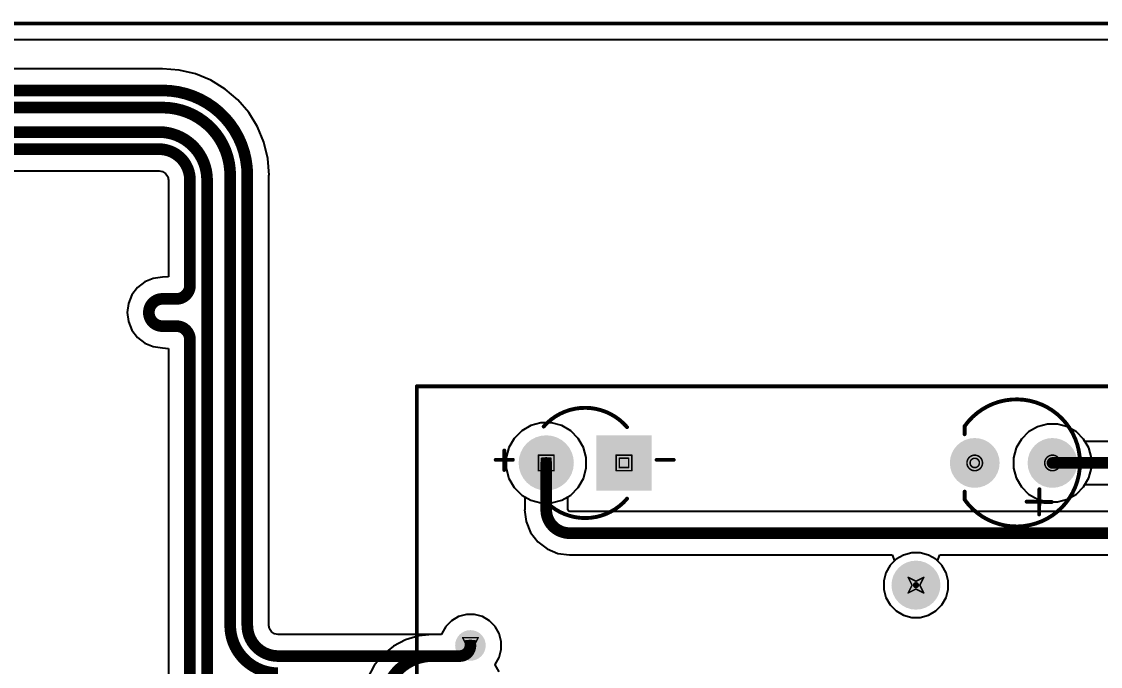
# Model space of a CAD drawing. Header units: inches. Extents: x 0 to 289, y 0 to 168.
# Drawn here: x 95.22 to 130.47, y 79.01 to 100.06 of the extents above; entities that cross this region are included whole.
import ezdxf

# ---------------------------------------------------------------- set-up
doc = ezdxf.new("R2010")
doc.units = ezdxf.units.IN
for name, color, linetype in [('Board Outline', 216, 'Continuous'), ('Bottom Layer', 5, 'Continuous'), ('Bottom Solder', 6, 'Continuous'), ('Drill Drawing', 1, 'Continuous'), ('Multi-Layer', 9, 'Continuous'), ('Pad Holes', 156, 'Continuous'), ('Top Layer', 1, 'Continuous'), ('Top Overlay', 2, 'Continuous'), ('Top Solder', 216, 'Continuous'), ('Via Holes', 16, 'Continuous')]:
    doc.layers.add(name, color=color, linetype=linetype)
doc.styles.add('Arial', font='', dxfattribs={"height": 0.2})
doc.styles.get('Arial').set_extended_font_data('Arial')

# ---------------------------------------------------------------- blocks, each defined once
blk = doc.blocks.new('TH_LED_Y______3MM_50')
at = {"layer": 'Bottom Layer'}
h = blk.add_hatch(color=5, dxfattribs=at)
edge = h.paths.add_edge_path()
edge.add_arc((-1.27, 0), 0.762, 0, 360)
h = blk.add_hatch(color=5, dxfattribs=at)
edge = h.paths.add_edge_path()
edge.add_arc((1.27, 0), 0.762, 0, 360)
at = {"layer": 'Bottom Solder'}
h = blk.add_hatch(color=6, dxfattribs=at)
edge = h.paths.add_edge_path()
edge.add_arc((-1.27, 0), 0.813, 0, 360)
h = blk.add_hatch(color=6, dxfattribs=at)
edge = h.paths.add_edge_path()
edge.add_arc((1.27, 0), 0.813, 0, 360)
at = {"layer": 'Multi-Layer'}
h = blk.add_hatch(color=9, dxfattribs=at)
edge = h.paths.add_edge_path()
edge.add_arc((-1.27, 0), 0.762, 0, 360)
h = blk.add_hatch(color=9, dxfattribs=at)
edge = h.paths.add_edge_path()
edge.add_arc((1.27, 0), 0.762, 0, 360)
at = {"layer": 'Pad Holes'}
h = blk.add_hatch(color=7, dxfattribs=at)
edge = h.paths.add_edge_path()
edge.add_arc((-1.27, 0), 0.45, 0, 360)
h = blk.add_hatch(color=7, dxfattribs=at)
edge = h.paths.add_edge_path()
edge.add_arc((1.27, 0), 0.45, 0, 360)
at = {"layer": 'Top Layer'}
h = blk.add_hatch(color=1, dxfattribs=at)
edge = h.paths.add_edge_path()
edge.add_arc((-1.27, 0), 0.762, 0, 360)
h = blk.add_hatch(color=1, dxfattribs=at)
edge = h.paths.add_edge_path()
edge.add_arc((1.27, 0), 0.762, 0, 360)
at = {"layer": 'Top Solder'}
h = blk.add_hatch(color=216, dxfattribs=at)
edge = h.paths.add_edge_path()
edge.add_arc((-1.27, 0), 0.813, 0, 360)
h = blk.add_hatch(color=216, dxfattribs=at)
edge = h.paths.add_edge_path()
edge.add_arc((1.27, 0), 0.813, 0, 360)
at = {"layer": 'Top Overlay'}
for points in [[(1.6, -1.2, 0.127, 0.127, -3.140746), (1.6, 1.2, 0.127, 0.127, 0)], [(-0.834, 1.68, 0.127, 0.127, 0), (-0.843, 0.86, 0.127, 0.127, 0)], [(-0.428, 1.265, 0.127, 0.127, 0), (-1.248, 1.275, 0.127, 0.127, 0)], [(1.6, 1.2, 0.127, 0.127, 0), (1.6, 0.937, 0.127, 0.127, 0)], [(1.6, -0.937, 0.127, 0.127, 0), (1.6, -1.2, 0.127, 0.127, 0)]]:
    blk.add_lwpolyline(points, format="xyseb", dxfattribs=at)
for points in [[(-0.865, 1.68, 0.0635, 0.0635, 1), (-0.802, 1.68, 0.0635, 0.0635, 1)], [(-1.28, 1.275, 0.0635, 0.0635, 1), (-1.217, 1.275, 0.0635, 0.0635, 1)], [(-0.46, 1.265, 0.0635, 0.0635, 1), (-0.396, 1.265, 0.0635, 0.0635, 1)], [(1.568, 1.2, 0.0635, 0.0635, 1), (1.632, 1.2, 0.0635, 0.0635, 1)], [(1.568, 1.2, 0.0635, 0.0635, 1), (1.632, 1.2, 0.0635, 0.0635, 1)], [(-0.875, 0.86, 0.0635, 0.0635, 1), (-0.811, 0.86, 0.0635, 0.0635, 1)], [(1.568, 0.937, 0.0635, 0.0635, 1), (1.632, 0.937, 0.0635, 0.0635, 1)], [(1.568, -0.937, 0.0635, 0.0635, 1), (1.632, -0.937, 0.0635, 0.0635, 1)], [(1.568, -1.2, 0.0635, 0.0635, 1), (1.632, -1.2, 0.0635, 0.0635, 1)], [(1.568, -1.2, 0.0635, 0.0635, 1), (1.632, -1.2, 0.0635, 0.0635, 1)]]:
    blk.add_lwpolyline(points, format="xyseb", close=True, dxfattribs=at)
blk = doc.blocks.new('TH_LED_3____51')
at = {"layer": 'Bottom Layer'}
blk.add_hatch(color=5, dxfattribs=at).paths.add_polyline_path([(-2.07, 0.8), (-0.47, 0.8), (-0.47, -0.8), (-2.07, -0.8)])
h = blk.add_hatch(color=5, dxfattribs=at)
edge = h.paths.add_edge_path()
edge.add_arc((1.27, 0), 0.8, 0, 360)
at = {"layer": 'Bottom Solder'}
blk.add_hatch(color=6, dxfattribs=at).paths.add_polyline_path([(-2.172, 0.902), (-0.368, 0.902), (-0.368, -0.902), (-2.172, -0.902)])
h = blk.add_hatch(color=6, dxfattribs=at)
edge = h.paths.add_edge_path()
edge.add_arc((1.27, 0), 0.902, 0, 360)
at = {"layer": 'Multi-Layer'}
blk.add_hatch(color=9, dxfattribs=at).paths.add_polyline_path([(-2.07, 0.8), (-0.47, 0.8), (-0.47, -0.8), (-2.07, -0.8)])
h = blk.add_hatch(color=9, dxfattribs=at)
edge = h.paths.add_edge_path()
edge.add_arc((1.27, 0), 0.8, 0, 360)
at = {"layer": 'Pad Holes'}
h = blk.add_hatch(color=7, dxfattribs=at)
edge = h.paths.add_edge_path()
edge.add_arc((-1.27, 0), 0.45, 0, 360)
h = blk.add_hatch(color=7, dxfattribs=at)
edge = h.paths.add_edge_path()
edge.add_arc((1.27, 0), 0.45, 0, 360)
at = {"layer": 'Top Layer'}
blk.add_hatch(color=1, dxfattribs=at).paths.add_polyline_path([(-2.07, 0.8), (-0.47, 0.8), (-0.47, -0.8), (-2.07, -0.8)])
h = blk.add_hatch(color=1, dxfattribs=at)
edge = h.paths.add_edge_path()
edge.add_arc((1.27, 0), 0.8, 0, 360)
at = {"layer": 'Top Solder'}
blk.add_hatch(color=216, dxfattribs=at).paths.add_polyline_path([(-2.172, 0.902), (-0.368, 0.902), (-0.368, -0.902), (-2.172, -0.902)])
h = blk.add_hatch(color=216, dxfattribs=at)
edge = h.paths.add_edge_path()
edge.add_arc((1.27, 0), 0.902, 0, 360)
at = {"layer": 'Top Overlay'}
for points in [[(-1.37, 1.167, 0.127, 0.127, -0.457336), (1.353, 1.187, 0.127, 0.127, 0)], [(2.642, 0.229, 0.127, 0.127, 0), (2.642, -0.406, 0.127, 0.127, 0)], [(-2.337, -0.102, 0.127, 0.127, 0), (-2.896, -0.102, 0.127, 0.127, 0)], [(2.921, -0.102, 0.127, 0.127, 0), (2.362, -0.102, 0.127, 0.127, 0)], [(1.353, -1.187, 0.127, 0.127, -0.457336), (-1.37, -1.167, 0.127, 0.127, 0)]]:
    blk.add_lwpolyline(points, format="xyseb", dxfattribs=at)
for points in [[(-1.402, 1.167, 0.0635, 0.0635, 1), (-1.338, 1.167, 0.0635, 0.0635, 1)], [(1.321, 1.187, 0.0635, 0.0635, 1), (1.385, 1.187, 0.0635, 0.0635, 1)], [(2.61, 0.229, 0.0635, 0.0635, 1), (2.673, 0.229, 0.0635, 0.0635, 1)], [(-2.927, -0.102, 0.0635, 0.0635, 1), (-2.864, -0.102, 0.0635, 0.0635, 1)], [(-2.369, -0.102, 0.0635, 0.0635, 1), (-2.305, -0.102, 0.0635, 0.0635, 1)], [(2.33, -0.102, 0.0635, 0.0635, 1), (2.394, -0.102, 0.0635, 0.0635, 1)], [(2.61, -0.406, 0.0635, 0.0635, 1), (2.673, -0.406, 0.0635, 0.0635, 1)], [(2.889, -0.102, 0.0635, 0.0635, 1), (2.953, -0.102, 0.0635, 0.0635, 1)], [(-1.402, -1.167, 0.0635, 0.0635, 1), (-1.338, -1.167, 0.0635, 0.0635, 1)], [(1.321, -1.187, 0.0635, 0.0635, 1), (1.385, -1.187, 0.0635, 0.0635, 1)]]:
    blk.add_lwpolyline(points, format="xyseb", close=True, dxfattribs=at)
blk = doc.blocks.new('NE8FBV_C5_LED_55')
at = {"layer": 'Bottom Layer'}
h = blk.add_hatch(color=5, dxfattribs=at)
edge = h.paths.add_edge_path()
edge.add_arc((-2.865, -1.36), 0.654, 0, 360)
h = blk.add_hatch(color=5, dxfattribs=at)
edge = h.paths.add_edge_path()
edge.add_arc((-0.325, -1.36), 0.654, 0, 360)
h = blk.add_hatch(color=5, dxfattribs=at)
edge = h.paths.add_edge_path()
edge.add_arc((2.215, -1.36), 0.654, 0, 360)
h = blk.add_hatch(color=5, dxfattribs=at)
edge = h.paths.add_edge_path()
edge.add_arc((4.755, -1.36), 0.654, 0, 360)
h = blk.add_hatch(color=5, dxfattribs=at)
edge = h.paths.add_edge_path()
edge.add_arc((-7.31, -2.63), 0.9, 0, 360)
blk.add_hatch(color=5, dxfattribs=at).paths.add_polyline_path([(-4.789, -3.246), (-3.481, -3.246), (-3.481, -4.554), (-4.789, -4.554)])
h = blk.add_hatch(color=5, dxfattribs=at)
edge = h.paths.add_edge_path()
edge.add_arc((-1.595, -3.9), 0.654, 0, 360)
h = blk.add_hatch(color=5, dxfattribs=at)
edge = h.paths.add_edge_path()
edge.add_arc((0.945, -3.9), 0.654, 0, 360)
h = blk.add_hatch(color=5, dxfattribs=at)
edge = h.paths.add_edge_path()
edge.add_arc((3.485, -3.9), 0.654, 0, 360)
at = {"layer": 'Bottom Solder'}
h = blk.add_hatch(color=6, dxfattribs=at)
edge = h.paths.add_edge_path()
edge.add_arc((4.12, 7.53), 0.102, 0, 360)
h = blk.add_hatch(color=6, dxfattribs=at)
edge = h.paths.add_edge_path()
edge.add_arc((-2.865, -1.36), 0.756, 0, 360)
h = blk.add_hatch(color=6, dxfattribs=at)
edge = h.paths.add_edge_path()
edge.add_arc((-0.325, -1.36), 0.756, 0, 360)
h = blk.add_hatch(color=6, dxfattribs=at)
edge = h.paths.add_edge_path()
edge.add_arc((2.215, -1.36), 0.756, 0, 360)
h = blk.add_hatch(color=6, dxfattribs=at)
edge = h.paths.add_edge_path()
edge.add_arc((4.755, -1.36), 0.756, 0, 360)
h = blk.add_hatch(color=6, dxfattribs=at)
edge = h.paths.add_edge_path()
edge.add_arc((-7.31, -2.63), 1.002, 0, 360)
blk.add_hatch(color=6, dxfattribs=at).paths.add_polyline_path([(-4.891, -3.144), (-3.379, -3.144), (-3.379, -4.656), (-4.891, -4.656)])
h = blk.add_hatch(color=6, dxfattribs=at)
edge = h.paths.add_edge_path()
edge.add_arc((-1.595, -3.9), 0.756, 0, 360)
h = blk.add_hatch(color=6, dxfattribs=at)
edge = h.paths.add_edge_path()
edge.add_arc((0.945, -3.9), 0.756, 0, 360)
h = blk.add_hatch(color=6, dxfattribs=at)
edge = h.paths.add_edge_path()
edge.add_arc((3.485, -3.9), 0.756, 0, 360)
h = blk.add_hatch(color=6, dxfattribs=at)
edge = h.paths.add_edge_path()
edge.add_arc((-2.23, -11.52), 0.102, 0, 360)
at = {"layer": 'Multi-Layer'}
h = blk.add_hatch(color=9, dxfattribs=at)
edge = h.paths.add_edge_path()
edge.add_arc((-2.865, -1.36), 0.654, 0, 360)
h = blk.add_hatch(color=9, dxfattribs=at)
edge = h.paths.add_edge_path()
edge.add_arc((-0.325, -1.36), 0.654, 0, 360)
h = blk.add_hatch(color=9, dxfattribs=at)
edge = h.paths.add_edge_path()
edge.add_arc((2.215, -1.36), 0.654, 0, 360)
h = blk.add_hatch(color=9, dxfattribs=at)
edge = h.paths.add_edge_path()
edge.add_arc((4.755, -1.36), 0.654, 0, 360)
h = blk.add_hatch(color=9, dxfattribs=at)
edge = h.paths.add_edge_path()
edge.add_arc((-7.31, -2.63), 0.9, 0, 360)
blk.add_hatch(color=9, dxfattribs=at).paths.add_polyline_path([(-4.789, -3.246), (-3.481, -3.246), (-3.481, -4.554), (-4.789, -4.554)])
h = blk.add_hatch(color=9, dxfattribs=at)
edge = h.paths.add_edge_path()
edge.add_arc((-1.595, -3.9), 0.654, 0, 360)
h = blk.add_hatch(color=9, dxfattribs=at)
edge = h.paths.add_edge_path()
edge.add_arc((0.945, -3.9), 0.654, 0, 360)
h = blk.add_hatch(color=9, dxfattribs=at)
edge = h.paths.add_edge_path()
edge.add_arc((3.485, -3.9), 0.654, 0, 360)
at = {"layer": 'Pad Holes'}
h = blk.add_hatch(color=7, dxfattribs=at)
edge = h.paths.add_edge_path()
edge.add_arc((4.12, 7.53), 0.8, 0, 360)
h = blk.add_hatch(color=7, dxfattribs=at)
edge = h.paths.add_edge_path()
edge.add_arc((-2.865, -1.36), 0.4, 0, 360)
h = blk.add_hatch(color=7, dxfattribs=at)
edge = h.paths.add_edge_path()
edge.add_arc((-0.325, -1.36), 0.4, 0, 360)
h = blk.add_hatch(color=7, dxfattribs=at)
edge = h.paths.add_edge_path()
edge.add_arc((2.215, -1.36), 0.4, 0, 360)
h = blk.add_hatch(color=7, dxfattribs=at)
edge = h.paths.add_edge_path()
edge.add_arc((4.755, -1.36), 0.4, 0, 360)
h = blk.add_hatch(color=7, dxfattribs=at)
edge = h.paths.add_edge_path()
edge.add_arc((-7.31, -2.63), 0.6, 0, 360)
h = blk.add_hatch(color=7, dxfattribs=at)
edge = h.paths.add_edge_path()
edge.add_arc((-4.135, -3.9), 0.4, 0, 360)
h = blk.add_hatch(color=7, dxfattribs=at)
edge = h.paths.add_edge_path()
edge.add_arc((-1.595, -3.9), 0.4, 0, 360)
h = blk.add_hatch(color=7, dxfattribs=at)
edge = h.paths.add_edge_path()
edge.add_arc((0.945, -3.9), 0.4, 0, 360)
h = blk.add_hatch(color=7, dxfattribs=at)
edge = h.paths.add_edge_path()
edge.add_arc((3.485, -3.9), 0.4, 0, 360)
h = blk.add_hatch(color=7, dxfattribs=at)
edge = h.paths.add_edge_path()
edge.add_arc((-2.23, -11.52), 0.8, 0, 360)
at = {"layer": 'Top Layer'}
h = blk.add_hatch(color=1, dxfattribs=at)
edge = h.paths.add_edge_path()
edge.add_arc((-2.865, -1.36), 0.654, 0, 360)
h = blk.add_hatch(color=1, dxfattribs=at)
edge = h.paths.add_edge_path()
edge.add_arc((-0.325, -1.36), 0.654, 0, 360)
h = blk.add_hatch(color=1, dxfattribs=at)
edge = h.paths.add_edge_path()
edge.add_arc((2.215, -1.36), 0.654, 0, 360)
h = blk.add_hatch(color=1, dxfattribs=at)
edge = h.paths.add_edge_path()
edge.add_arc((4.755, -1.36), 0.654, 0, 360)
h = blk.add_hatch(color=1, dxfattribs=at)
edge = h.paths.add_edge_path()
edge.add_arc((-7.31, -2.63), 0.9, 0, 360)
blk.add_hatch(color=1, dxfattribs=at).paths.add_polyline_path([(-4.789, -3.246), (-3.481, -3.246), (-3.481, -4.554), (-4.789, -4.554)])
h = blk.add_hatch(color=1, dxfattribs=at)
edge = h.paths.add_edge_path()
edge.add_arc((-1.595, -3.9), 0.654, 0, 360)
h = blk.add_hatch(color=1, dxfattribs=at)
edge = h.paths.add_edge_path()
edge.add_arc((0.945, -3.9), 0.654, 0, 360)
h = blk.add_hatch(color=1, dxfattribs=at)
edge = h.paths.add_edge_path()
edge.add_arc((3.485, -3.9), 0.654, 0, 360)
at = {"layer": 'Top Solder'}
h = blk.add_hatch(color=216, dxfattribs=at)
edge = h.paths.add_edge_path()
edge.add_arc((4.12, 7.53), 0.102, 0, 360)
h = blk.add_hatch(color=216, dxfattribs=at)
edge = h.paths.add_edge_path()
edge.add_arc((-2.865, -1.36), 0.756, 0, 360)
h = blk.add_hatch(color=216, dxfattribs=at)
edge = h.paths.add_edge_path()
edge.add_arc((-0.325, -1.36), 0.756, 0, 360)
h = blk.add_hatch(color=216, dxfattribs=at)
edge = h.paths.add_edge_path()
edge.add_arc((2.215, -1.36), 0.756, 0, 360)
h = blk.add_hatch(color=216, dxfattribs=at)
edge = h.paths.add_edge_path()
edge.add_arc((4.755, -1.36), 0.756, 0, 360)
h = blk.add_hatch(color=216, dxfattribs=at)
edge = h.paths.add_edge_path()
edge.add_arc((-7.31, -2.63), 1.002, 0, 360)
blk.add_hatch(color=216, dxfattribs=at).paths.add_polyline_path([(-4.891, -3.144), (-3.379, -3.144), (-3.379, -4.656), (-4.891, -4.656)])
h = blk.add_hatch(color=216, dxfattribs=at)
edge = h.paths.add_edge_path()
edge.add_arc((-1.595, -3.9), 0.756, 0, 360)
h = blk.add_hatch(color=216, dxfattribs=at)
edge = h.paths.add_edge_path()
edge.add_arc((0.945, -3.9), 0.756, 0, 360)
h = blk.add_hatch(color=216, dxfattribs=at)
edge = h.paths.add_edge_path()
edge.add_arc((3.485, -3.9), 0.756, 0, 360)
h = blk.add_hatch(color=216, dxfattribs=at)
edge = h.paths.add_edge_path()
edge.add_arc((-2.23, -11.52), 0.102, 0, 360)
at = {"layer": 'Top Overlay'}
for points in [[(-12.19, 14.021, 0.127, 0.127, 0), (12.91, 14.021, 0.127, 0.127, 0)], [(-12.19, -16.63, 0.127, 0.127, 0), (-12.19, 14.021, 0.127, 0.127, 0)], [(12.91, -16.63, 0.127, 0.127, 0), (12.91, 14.021, 0.127, 0.127, 0)], [(-12.19, -16.63, 0.127, 0.127, 0), (12.91, -16.63, 0.127, 0.127, 0)]]:
    blk.add_lwpolyline(points, format="xyseb", dxfattribs=at)
for points in [[(-12.222, 14.021, 0.0635, 0.0635, 1), (-12.158, 14.021, 0.0635, 0.0635, 1)], [(-12.222, 14.021, 0.0635, 0.0635, 1), (-12.158, 14.021, 0.0635, 0.0635, 1)], [(12.878, 14.021, 0.0635, 0.0635, 1), (12.942, 14.021, 0.0635, 0.0635, 1)], [(12.878, 14.021, 0.0635, 0.0635, 1), (12.942, 14.021, 0.0635, 0.0635, 1)], [(-12.222, -16.63, 0.0635, 0.0635, 1), (-12.158, -16.63, 0.0635, 0.0635, 1)], [(-12.222, -16.63, 0.0635, 0.0635, 1), (-12.158, -16.63, 0.0635, 0.0635, 1)], [(12.878, -16.63, 0.0635, 0.0635, 1), (12.942, -16.63, 0.0635, 0.0635, 1)], [(12.878, -16.63, 0.0635, 0.0635, 1), (12.942, -16.63, 0.0635, 0.0635, 1)]]:
    blk.add_lwpolyline(points, format="xyseb", close=True, dxfattribs=at)
at = {"layer": 'Top Overlay', "style": 'Arial'}
blk.add_text('1', height=1.524, dxfattribs=at).set_placement((-4.491, -5.939))

msp = doc.modelspace()

# ---------------------------------------------------------------- hatches: boundary and pattern name
at = {"layer": 'Bottom Layer'}
h = msp.add_hatch(color=5, dxfattribs=at)
edge = h.paths.add_edge_path()
edge.add_arc((109.883, 79.697), 0.5, 0, 360)
at = {"layer": 'Top Layer'}
h = msp.add_hatch(color=1, dxfattribs=at)
edge = h.paths.add_edge_path()
edge.add_arc((109.883, 79.697), 0.5, 0, 360)
at = {"layer": 'Via Holes'}
h = msp.add_hatch(color=7, dxfattribs=at)
edge = h.paths.add_edge_path()
edge.add_arc((109.883, 79.697), 0.3, 0, 360)

# ---------------------------------------------------------------- linework, layer by layer
at = {"layer": 'Board Outline'}
msp.add_lwpolyline([(0, 100, 0.127, 0.127, 0), (145.27, 100, 0.127, 0.127, 0)], format="xyseb", dxfattribs=at)
at = {"layer": 'Bottom Layer'}
for p, q in [((0.518, 99.482), (144.752, 99.482)), ((111.855, 86.874), (111.557, 86.702)), ((112.188, 86.963), (111.855, 86.874)), ((112.532, 86.963), (112.188, 86.963)), ((112.865, 86.874), (112.532, 86.963)), ((113.163, 86.702), (112.865, 86.874)), ((128.41, 86.838), (128.12, 86.671)), ((128.733, 86.925), (128.41, 86.838)), ((129.067, 86.925), (128.733, 86.925)), ((129.39, 86.838), (129.067, 86.925)), ((129.68, 86.671), (129.39, 86.838)), ((111.313, 86.458), (111.141, 86.16)), ((111.557, 86.702), (111.313, 86.458)), ((113.407, 86.458), (113.163, 86.702)), ((113.579, 86.16), (113.407, 86.458)), ((127.884, 86.435), (127.717, 86.145)), ((128.12, 86.671), (127.884, 86.435)), ((129.916, 86.435), (129.68, 86.671)), ((130.083, 86.145), (129.916, 86.435)), ((111.141, 86.16), (111.052, 85.827)), ((113.668, 85.827), (113.579, 86.16)), ((127.717, 86.145), (127.63, 85.822)), ((130.17, 85.822), (130.083, 86.145)), ((111.052, 85.827), (111.052, 85.483)), ((113.668, 85.483), (113.668, 85.827)), ((127.63, 85.822), (127.63, 85.488)), ((130.17, 85.488), (130.17, 85.822)), ((111.052, 85.483), (111.141, 85.15)), ((113.579, 85.15), (113.668, 85.483)), ((127.63, 85.488), (127.717, 85.165)), ((130.083, 85.165), (130.17, 85.488)), ((111.141, 85.15), (111.313, 84.852)), ((113.407, 84.852), (113.579, 85.15)), ((127.717, 85.165), (127.884, 84.875)), ((129.916, 84.875), (130.083, 85.165)), ((111.313, 84.852), (111.557, 84.608)), ((111.557, 84.608), (111.855, 84.436)), ((112.865, 84.436), (113.163, 84.608)), ((113.163, 84.608), (113.407, 84.852)), ((127.884, 84.875), (128.12, 84.639)), ((128.12, 84.639), (128.41, 84.472)), ((129.39, 84.472), (129.68, 84.639)), ((129.68, 84.639), (129.916, 84.875)), ((111.855, 84.436), (112.188, 84.347)), ((112.188, 84.347), (112.532, 84.347)), ((112.532, 84.347), (112.865, 84.436)), ((128.41, 84.472), (128.733, 84.385)), ((128.733, 84.385), (129.067, 84.385)), ((129.067, 84.385), (129.39, 84.472)), ((123.793, 82.508), (123.597, 82.312)), ((124.033, 82.647), (123.793, 82.508)), ((124.301, 82.719), (124.033, 82.647)), ((124.579, 82.719), (124.301, 82.719)), ((124.847, 82.647), (124.579, 82.719)), ((125.087, 82.508), (124.847, 82.647)), ((125.283, 82.312), (125.087, 82.508)), ((123.597, 82.312), (123.458, 82.072)), ((125.422, 82.072), (125.283, 82.312)), ((123.458, 82.072), (123.386, 81.804)), ((123.386, 81.804), (123.386, 81.526)), ((125.494, 81.804), (125.422, 82.072)), ((125.494, 81.526), (125.494, 81.804)), ((123.386, 81.526), (123.458, 81.258)), ((125.422, 81.258), (125.494, 81.526)), ((123.458, 81.258), (123.597, 81.018)), ((125.283, 81.018), (125.422, 81.258)), ((123.597, 81.018), (123.793, 80.822)), ((123.793, 80.822), (124.033, 80.683)), ((124.847, 80.683), (125.087, 80.822)), ((125.087, 80.822), (125.283, 81.018)), ((109.264, 80.504), (109.076, 80.316)), ((109.494, 80.637), (109.264, 80.504)), ((109.75, 80.705), (109.494, 80.637)), ((110.016, 80.705), (109.75, 80.705)), ((110.272, 80.637), (110.016, 80.705)), ((110.502, 80.504), (110.272, 80.637)), ((110.69, 80.316), (110.502, 80.504)), ((124.033, 80.683), (124.301, 80.611)), ((124.301, 80.611), (124.579, 80.611)), ((124.579, 80.611), (124.847, 80.683)), ((108.638, 80.059), (108.192, 80.015)), ((108.638, 80.054), (108.638, 80.059)), ((108.935, 80.054), (108.638, 80.054)), ((108.944, 80.086), (108.935, 80.054)), ((109.076, 80.316), (108.944, 80.086)), ((110.822, 80.086), (110.69, 80.316)), ((110.891, 79.83), (110.822, 80.086)), ((107.368, 79.674), (107.022, 79.389)), ((107.763, 79.885), (107.368, 79.674)), ((108.192, 80.015), (107.763, 79.885)), ((110.891, 79.564), (110.891, 79.83)), ((107.022, 79.389), (106.737, 79.043)), ((110.822, 79.308), (110.891, 79.564)), ((106.737, 79.043), (106.526, 78.648)), ((110.682, 79.07), (110.69, 79.078)), ((110.69, 79.062), (110.682, 79.07)), ((110.69, 79.078), (110.822, 79.308)), ((110.822, 78.832), (110.69, 79.062))]:
    msp.add_line(p, q, dxfattribs=at)
for points in [[(109.883, 79.697, 0.381, 0.381, -0.414214), (109.535, 79.35, 0.381, 0.381, 0)], [(107.062, 77.773, 0.381, 0.381, -0.414214), (108.638, 79.35, 0.381, 0.381, 0)], [(108.638, 79.35, 0.381, 0.381, 0), (109.535, 79.35, 0.381, 0.381, 0)]]:
    msp.add_lwpolyline(points, format="xyseb", dxfattribs=at)
for points in [[(109.788, 79.697, 0.191, 0.191, 1), (109.978, 79.697, 0.191, 0.191, 1)], [(108.543, 79.35, 0.191, 0.191, 1), (108.734, 79.35, 0.191, 0.191, 1)], [(108.543, 79.35, 0.191, 0.191, 1), (108.734, 79.35, 0.191, 0.191, 1)], [(109.44, 79.35, 0.191, 0.191, 1), (109.631, 79.35, 0.191, 0.191, 1)], [(109.44, 79.35, 0.191, 0.191, 1), (109.631, 79.35, 0.191, 0.191, 1)]]:
    msp.add_lwpolyline(points, format="xyseb", close=True, dxfattribs=at)
at = {"layer": 'Drill Drawing'}
for points in [[(112.106, 85.909, 0.0508, 0.0508, 0), (112.614, 85.909, 0.0508, 0.0508, 0)], [(112.106, 85.401, 0.0508, 0.0508, 0), (112.106, 85.909, 0.0508, 0.0508, 0)], [(112.208, 85.807, 0.0508, 0.0508, 0), (112.512, 85.807, 0.0508, 0.0508, 0)], [(112.208, 85.503, 0.0508, 0.0508, 0), (112.208, 85.807, 0.0508, 0.0508, 0)], [(112.512, 85.503, 0.0508, 0.0508, 0), (112.512, 85.807, 0.0508, 0.0508, 0)], [(112.614, 85.401, 0.0508, 0.0508, 0), (112.614, 85.909, 0.0508, 0.0508, 0)], [(114.646, 85.909, 0.0508, 0.0508, 0), (115.154, 85.909, 0.0508, 0.0508, 0)], [(114.646, 85.401, 0.0508, 0.0508, 0), (114.646, 85.909, 0.0508, 0.0508, 0)], [(114.748, 85.807, 0.0508, 0.0508, 0), (115.052, 85.807, 0.0508, 0.0508, 0)], [(114.748, 85.503, 0.0508, 0.0508, 0), (114.748, 85.807, 0.0508, 0.0508, 0)], [(115.052, 85.503, 0.0508, 0.0508, 0), (115.052, 85.807, 0.0508, 0.0508, 0)], [(115.154, 85.401, 0.0508, 0.0508, 0), (115.154, 85.909, 0.0508, 0.0508, 0)], [(112.106, 85.401, 0.0508, 0.0508, 0), (112.614, 85.401, 0.0508, 0.0508, 0)], [(112.208, 85.503, 0.0508, 0.0508, 0), (112.512, 85.503, 0.0508, 0.0508, 0)], [(114.646, 85.401, 0.0508, 0.0508, 0), (115.154, 85.401, 0.0508, 0.0508, 0)], [(114.748, 85.503, 0.0508, 0.0508, 0), (115.052, 85.503, 0.0508, 0.0508, 0)], [(124.186, 81.919, 0.0508, 0.0508, 0), (124.44, 81.792, 0.0508, 0.0508, 0)], [(124.186, 81.919, 0.0508, 0.0508, 0), (124.313, 81.665, 0.0508, 0.0508, 0)], [(124.44, 81.792, 0.0508, 0.0508, 0), (124.694, 81.919, 0.0508, 0.0508, 0)], [(124.567, 81.665, 0.0508, 0.0508, 0), (124.694, 81.919, 0.0508, 0.0508, 0)], [(124.186, 81.411, 0.0508, 0.0508, 0), (124.313, 81.665, 0.0508, 0.0508, 0)], [(124.186, 81.411, 0.0508, 0.0508, 0), (124.44, 81.538, 0.0508, 0.0508, 0)], [(124.44, 81.538, 0.0508, 0.0508, 0), (124.694, 81.411, 0.0508, 0.0508, 0)], [(124.567, 81.665, 0.0508, 0.0508, 0), (124.694, 81.411, 0.0508, 0.0508, 0)], [(109.629, 79.951, 0.0508, 0.0508, 0), (110.137, 79.951, 0.0508, 0.0508, 0)], [(109.629, 79.951, 0.0508, 0.0508, 0), (109.883, 79.443, 0.0508, 0.0508, 0)], [(109.731, 79.85, 0.0508, 0.0508, 0), (110.035, 79.85, 0.0508, 0.0508, 0)], [(109.731, 79.85, 0.0508, 0.0508, 0), (109.883, 79.545, 0.0508, 0.0508, 0)], [(109.883, 79.443, 0.0508, 0.0508, 0), (110.137, 79.951, 0.0508, 0.0508, 0)], [(109.883, 79.545, 0.0508, 0.0508, 0), (110.035, 79.85, 0.0508, 0.0508, 0)]]:
    msp.add_lwpolyline(points, format="xyseb", dxfattribs=at)
for points in [[(112.093, 85.909, 0.0254, 0.0254, 1), (112.119, 85.909, 0.0254, 0.0254, 1)], [(112.093, 85.909, 0.0254, 0.0254, 1), (112.119, 85.909, 0.0254, 0.0254, 1)], [(112.195, 85.807, 0.0254, 0.0254, 1), (112.22, 85.807, 0.0254, 0.0254, 1)], [(112.195, 85.807, 0.0254, 0.0254, 1), (112.22, 85.807, 0.0254, 0.0254, 1)], [(112.5, 85.807, 0.0254, 0.0254, 1), (112.525, 85.807, 0.0254, 0.0254, 1)], [(112.5, 85.807, 0.0254, 0.0254, 1), (112.525, 85.807, 0.0254, 0.0254, 1)], [(112.601, 85.909, 0.0254, 0.0254, 1), (112.627, 85.909, 0.0254, 0.0254, 1)], [(112.601, 85.909, 0.0254, 0.0254, 1), (112.627, 85.909, 0.0254, 0.0254, 1)], [(114.633, 85.909, 0.0254, 0.0254, 1), (114.659, 85.909, 0.0254, 0.0254, 1)], [(114.633, 85.909, 0.0254, 0.0254, 1), (114.659, 85.909, 0.0254, 0.0254, 1)], [(114.735, 85.807, 0.0254, 0.0254, 1), (114.76, 85.807, 0.0254, 0.0254, 1)], [(114.735, 85.807, 0.0254, 0.0254, 1), (114.76, 85.807, 0.0254, 0.0254, 1)], [(115.04, 85.807, 0.0254, 0.0254, 1), (115.065, 85.807, 0.0254, 0.0254, 1)], [(115.04, 85.807, 0.0254, 0.0254, 1), (115.065, 85.807, 0.0254, 0.0254, 1)], [(115.141, 85.909, 0.0254, 0.0254, 1), (115.167, 85.909, 0.0254, 0.0254, 1)], [(115.141, 85.909, 0.0254, 0.0254, 1), (115.167, 85.909, 0.0254, 0.0254, 1)], [(126.614, 85.655, 0.0508, 0.0508, 1), (126.106, 85.655, 0.0508, 0.0508, 1)], [(126.093, 85.655, 0.0254, 0.0254, 1), (126.119, 85.655, 0.0254, 0.0254, 1)], [(126.512, 85.655, 0.0508, 0.0508, 1), (126.208, 85.655, 0.0508, 0.0508, 1)], [(126.195, 85.655, 0.0254, 0.0254, 1), (126.22, 85.655, 0.0254, 0.0254, 1)], [(126.5, 85.655, 0.0254, 0.0254, 1), (126.525, 85.655, 0.0254, 0.0254, 1)], [(126.601, 85.655, 0.0254, 0.0254, 1), (126.627, 85.655, 0.0254, 0.0254, 1)], [(129.154, 85.655, 0.0508, 0.0508, 1), (128.646, 85.655, 0.0508, 0.0508, 1)], [(128.633, 85.655, 0.0254, 0.0254, 1), (128.659, 85.655, 0.0254, 0.0254, 1)], [(129.052, 85.655, 0.0508, 0.0508, 1), (128.748, 85.655, 0.0508, 0.0508, 1)], [(128.735, 85.655, 0.0254, 0.0254, 1), (128.76, 85.655, 0.0254, 0.0254, 1)], [(129.04, 85.655, 0.0254, 0.0254, 1), (129.065, 85.655, 0.0254, 0.0254, 1)], [(129.141, 85.655, 0.0254, 0.0254, 1), (129.167, 85.655, 0.0254, 0.0254, 1)], [(112.093, 85.401, 0.0254, 0.0254, 1), (112.119, 85.401, 0.0254, 0.0254, 1)], [(112.093, 85.401, 0.0254, 0.0254, 1), (112.119, 85.401, 0.0254, 0.0254, 1)], [(112.195, 85.503, 0.0254, 0.0254, 1), (112.22, 85.503, 0.0254, 0.0254, 1)], [(112.195, 85.503, 0.0254, 0.0254, 1), (112.22, 85.503, 0.0254, 0.0254, 1)], [(112.5, 85.503, 0.0254, 0.0254, 1), (112.525, 85.503, 0.0254, 0.0254, 1)], [(112.5, 85.503, 0.0254, 0.0254, 1), (112.525, 85.503, 0.0254, 0.0254, 1)], [(112.601, 85.401, 0.0254, 0.0254, 1), (112.627, 85.401, 0.0254, 0.0254, 1)], [(112.601, 85.401, 0.0254, 0.0254, 1), (112.627, 85.401, 0.0254, 0.0254, 1)], [(114.633, 85.401, 0.0254, 0.0254, 1), (114.659, 85.401, 0.0254, 0.0254, 1)], [(114.633, 85.401, 0.0254, 0.0254, 1), (114.659, 85.401, 0.0254, 0.0254, 1)], [(114.735, 85.503, 0.0254, 0.0254, 1), (114.76, 85.503, 0.0254, 0.0254, 1)], [(114.735, 85.503, 0.0254, 0.0254, 1), (114.76, 85.503, 0.0254, 0.0254, 1)], [(115.04, 85.503, 0.0254, 0.0254, 1), (115.065, 85.503, 0.0254, 0.0254, 1)], [(115.04, 85.503, 0.0254, 0.0254, 1), (115.065, 85.503, 0.0254, 0.0254, 1)], [(115.141, 85.401, 0.0254, 0.0254, 1), (115.167, 85.401, 0.0254, 0.0254, 1)], [(115.141, 85.401, 0.0254, 0.0254, 1), (115.167, 85.401, 0.0254, 0.0254, 1)], [(124.173, 81.919, 0.0254, 0.0254, 1), (124.199, 81.919, 0.0254, 0.0254, 1)], [(124.173, 81.919, 0.0254, 0.0254, 1), (124.199, 81.919, 0.0254, 0.0254, 1)], [(124.427, 81.792, 0.0254, 0.0254, 1), (124.453, 81.792, 0.0254, 0.0254, 1)], [(124.427, 81.792, 0.0254, 0.0254, 1), (124.453, 81.792, 0.0254, 0.0254, 1)], [(124.681, 81.919, 0.0254, 0.0254, 1), (124.707, 81.919, 0.0254, 0.0254, 1)], [(124.681, 81.919, 0.0254, 0.0254, 1), (124.707, 81.919, 0.0254, 0.0254, 1)], [(124.173, 81.411, 0.0254, 0.0254, 1), (124.199, 81.411, 0.0254, 0.0254, 1)], [(124.173, 81.411, 0.0254, 0.0254, 1), (124.199, 81.411, 0.0254, 0.0254, 1)], [(124.3, 81.665, 0.0254, 0.0254, 1), (124.326, 81.665, 0.0254, 0.0254, 1)], [(124.3, 81.665, 0.0254, 0.0254, 1), (124.326, 81.665, 0.0254, 0.0254, 1)], [(124.427, 81.538, 0.0254, 0.0254, 1), (124.453, 81.538, 0.0254, 0.0254, 1)], [(124.427, 81.538, 0.0254, 0.0254, 1), (124.453, 81.538, 0.0254, 0.0254, 1)], [(124.554, 81.665, 0.0254, 0.0254, 1), (124.58, 81.665, 0.0254, 0.0254, 1)], [(124.554, 81.665, 0.0254, 0.0254, 1), (124.58, 81.665, 0.0254, 0.0254, 1)], [(124.681, 81.411, 0.0254, 0.0254, 1), (124.707, 81.411, 0.0254, 0.0254, 1)], [(124.681, 81.411, 0.0254, 0.0254, 1), (124.707, 81.411, 0.0254, 0.0254, 1)], [(109.616, 79.951, 0.0254, 0.0254, 1), (109.642, 79.951, 0.0254, 0.0254, 1)], [(109.616, 79.951, 0.0254, 0.0254, 1), (109.642, 79.951, 0.0254, 0.0254, 1)], [(109.718, 79.85, 0.0254, 0.0254, 1), (109.743, 79.85, 0.0254, 0.0254, 1)], [(109.718, 79.85, 0.0254, 0.0254, 1), (109.743, 79.85, 0.0254, 0.0254, 1)], [(110.023, 79.85, 0.0254, 0.0254, 1), (110.048, 79.85, 0.0254, 0.0254, 1)], [(110.023, 79.85, 0.0254, 0.0254, 1), (110.048, 79.85, 0.0254, 0.0254, 1)], [(110.124, 79.951, 0.0254, 0.0254, 1), (110.15, 79.951, 0.0254, 0.0254, 1)], [(110.124, 79.951, 0.0254, 0.0254, 1), (110.15, 79.951, 0.0254, 0.0254, 1)], [(109.87, 79.545, 0.0254, 0.0254, 1), (109.896, 79.545, 0.0254, 0.0254, 1)], [(109.87, 79.545, 0.0254, 0.0254, 1), (109.896, 79.545, 0.0254, 0.0254, 1)], [(109.87, 79.443, 0.0254, 0.0254, 1), (109.896, 79.443, 0.0254, 0.0254, 1)], [(109.87, 79.443, 0.0254, 0.0254, 1), (109.896, 79.443, 0.0254, 0.0254, 1)]]:
    msp.add_lwpolyline(points, format="xyseb", close=True, dxfattribs=at)
at = {"layer": 'Top Layer'}
for p, q in [((0.518, 99.482), (144.752, 99.482)), ((99.825, 98.52), (2.695, 98.52)), ((100.369, 98.482), (99.825, 98.525)), ((99.825, 98.525), (99.825, 98.52)), ((100.899, 98.354), (100.369, 98.482)), ((101.403, 98.146), (100.899, 98.354)), ((101.869, 97.86), (101.403, 98.146)), ((102.284, 97.506), (101.869, 97.86)), ((102.638, 97.091), (102.284, 97.506)), ((102.923, 96.626), (102.638, 97.091)), ((103.132, 96.122), (102.923, 96.626)), ((103.26, 95.591), (103.132, 96.122)), ((103.302, 95.047), (103.26, 95.591)), ((90.879, 95.194), (99.708, 95.194)), ((99.708, 95.194), (99.708, 95.194)), ((99.708, 95.194), (99.825, 95.17)), ((99.825, 95.17), (99.925, 95.104)), ((99.925, 95.104), (99.991, 95.004)), ((99.991, 95.004), (100.014, 94.887)), ((100.014, 94.887), (100.015, 94.887)), ((100.015, 94.887), (100.015, 92.534)), ((103.298, 80.354), (103.298, 95.047)), ((103.298, 95.047), (103.302, 95.047)), ((100.015, 92.534), (100.015, 91.736)), ((99.521, 91.679), (99.243, 91.564)), ((99.82, 91.718), (99.521, 91.679)), ((100.015, 91.736), (99.82, 91.718)), ((99.82, 91.718), (99.82, 91.718)), ((99.004, 91.38), (98.821, 91.142)), ((99.243, 91.564), (99.004, 91.38)), ((98.821, 91.142), (98.706, 90.864)), ((98.706, 90.864), (98.667, 90.565)), ((98.667, 90.565), (98.706, 90.267)), ((98.706, 90.267), (98.821, 89.989)), ((98.821, 89.989), (99.004, 89.75)), ((99.004, 89.75), (99.243, 89.567)), ((99.243, 89.567), (99.521, 89.452)), ((99.521, 89.452), (99.82, 89.412)), ((99.82, 89.412), (99.82, 89.412)), ((99.82, 89.412), (100.015, 89.394)), ((100.015, 89.394), (100.015, 88.435)), ((100.015, 88.435), (100.015, 78.723)), ((111.855, 86.874), (111.557, 86.702)), ((112.188, 86.963), (111.855, 86.874)), ((112.532, 86.963), (112.188, 86.963)), ((112.865, 86.874), (112.532, 86.963)), ((113.163, 86.702), (112.865, 86.874)), ((128.41, 86.838), (128.12, 86.671)), ((128.733, 86.925), (128.41, 86.838)), ((129.067, 86.925), (128.733, 86.925)), ((129.39, 86.838), (129.067, 86.925)), ((129.68, 86.671), (129.39, 86.838)), ((111.313, 86.458), (111.141, 86.16)), ((111.557, 86.702), (111.313, 86.458)), ((113.407, 86.458), (113.163, 86.702)), ((113.579, 86.16), (113.407, 86.458)), ((127.884, 86.435), (127.717, 86.145)), ((128.12, 86.671), (127.884, 86.435)), ((129.916, 86.435), (129.68, 86.671)), ((129.96, 86.36), (129.916, 86.435)), ((111.141, 86.16), (111.052, 85.827)), ((113.668, 85.827), (113.579, 86.16)), ((127.717, 86.145), (127.63, 85.822)), ((131.756, 86.36), (129.96, 86.36)), ((111.052, 85.827), (111.052, 85.483)), ((113.668, 85.483), (113.668, 85.827)), ((127.63, 85.822), (127.63, 85.488)), ((111.052, 85.483), (111.141, 85.15)), ((113.579, 85.15), (113.668, 85.483)), ((127.63, 85.488), (127.717, 85.165)), ((111.141, 85.15), (111.313, 84.852)), ((113.407, 84.852), (113.579, 85.15)), ((127.717, 85.165), (127.884, 84.875)), ((129.916, 84.875), (129.96, 84.95)), ((129.96, 84.95), (131.756, 84.95)), ((111.313, 84.852), (111.557, 84.608)), ((111.557, 84.608), (111.655, 84.551)), ((113.065, 84.551), (113.163, 84.608)), ((113.163, 84.608), (113.407, 84.852)), ((127.884, 84.875), (128.12, 84.639)), ((128.12, 84.639), (128.41, 84.472)), ((129.39, 84.472), (129.68, 84.639)), ((129.68, 84.639), (129.916, 84.875)), ((111.655, 84.551), (111.655, 84.125)), ((113.065, 84.125), (113.065, 84.551)), ((128.41, 84.472), (128.733, 84.385)), ((128.733, 84.385), (129.067, 84.385)), ((129.067, 84.385), (129.39, 84.472)), ((111.655, 84.125), (111.649, 84.125)), ((111.649, 84.125), (111.699, 83.744)), ((113.067, 84.125), (113.065, 84.125)), ((113.083, 84.086), (113.067, 84.125)), ((113.122, 84.07), (113.083, 84.086)), ((113.122, 84.067), (113.122, 84.07)), ((131.244, 84.067), (113.122, 84.067)), ((111.699, 83.744), (111.846, 83.388)), ((111.846, 83.388), (112.08, 83.083)), ((112.08, 83.083), (112.385, 82.849)), ((112.385, 82.849), (112.741, 82.702)), ((112.741, 82.702), (113.122, 82.652)), ((113.122, 82.652), (113.122, 82.658)), ((113.122, 82.658), (123.664, 82.658)), ((123.664, 82.658), (123.739, 82.455)), ((125.141, 82.455), (125.216, 82.658)), ((125.216, 82.658), (131.244, 82.658)), ((123.597, 82.312), (123.458, 82.072)), ((123.739, 82.455), (123.597, 82.312)), ((125.283, 82.312), (125.141, 82.455)), ((125.422, 82.072), (125.283, 82.312)), ((123.458, 82.072), (123.386, 81.804)), ((123.386, 81.804), (123.386, 81.526)), ((125.494, 81.804), (125.422, 82.072)), ((125.494, 81.526), (125.494, 81.804)), ((123.386, 81.526), (123.458, 81.258)), ((125.422, 81.258), (125.494, 81.526)), ((123.458, 81.258), (123.597, 81.018)), ((125.283, 81.018), (125.422, 81.258)), ((123.597, 81.018), (123.793, 80.822)), ((123.793, 80.822), (124.033, 80.683)), ((124.847, 80.683), (125.087, 80.822)), ((125.087, 80.822), (125.283, 81.018)), ((109.264, 80.504), (109.076, 80.316)), ((109.494, 80.637), (109.264, 80.504)), ((109.75, 80.705), (109.494, 80.637)), ((110.016, 80.705), (109.75, 80.705)), ((110.272, 80.637), (110.016, 80.705)), ((110.502, 80.504), (110.272, 80.637)), ((110.69, 80.316), (110.502, 80.504)), ((124.033, 80.683), (124.301, 80.611)), ((124.301, 80.611), (124.579, 80.611)), ((124.579, 80.611), (124.847, 80.683)), ((103.298, 80.353), (103.298, 80.354)), ((103.299, 80.353), (103.298, 80.353)), ((103.321, 80.239), (103.299, 80.353)), ((103.386, 80.142), (103.321, 80.239)), ((103.483, 80.078), (103.386, 80.142)), ((103.597, 80.055), (103.483, 80.078)), ((103.597, 80.054), (103.597, 80.055)), ((108.935, 80.054), (103.597, 80.054)), ((108.944, 80.086), (108.935, 80.054)), ((109.076, 80.316), (108.944, 80.086)), ((110.822, 80.086), (110.69, 80.316)), ((110.891, 79.83), (110.822, 80.086)), ((110.891, 79.564), (110.891, 79.83)), ((110.822, 79.308), (110.891, 79.564)), ((110.682, 79.07), (110.69, 79.078)), ((110.69, 79.062), (110.682, 79.07)), ((110.69, 79.078), (110.822, 79.308)), ((110.822, 78.832), (110.69, 79.062))]:
    msp.add_line(p, q, dxfattribs=at)
for points in [[(2.695, 97.815, 0.381, 0.381, 0), (99.825, 97.815, 0.381, 0.381, 0)], [(99.825, 97.815, 0.381, 0.381, -0.414214), (102.593, 95.047, 0.381, 0.381, 0)], [(8.969, 97.257, 0.381, 0.381, 0), (99.825, 97.257, 0.381, 0.381, 0)], [(99.825, 97.257, 0.381, 0.381, -0.414214), (102.034, 95.047, 0.381, 0.381, 0)], [(19.779, 96.458, 0.381, 0.381, 0), (99.708, 96.458, 0.381, 0.381, 0)], [(99.708, 96.458, 0.381, 0.381, -0.414214), (101.279, 94.887, 0.381, 0.381, 0)], [(19.779, 95.899, 0.381, 0.381, 0), (99.708, 95.899, 0.381, 0.381, 0)], [(99.708, 95.899, 0.381, 0.381, -0.414214), (100.72, 94.887, 0.381, 0.381, 0)], [(102.034, 80.353, 0.381, 0.381, 0), (102.034, 95.047, 0.381, 0.381, 0)], [(102.593, 80.353, 0.381, 0.381, 0), (102.593, 95.047, 0.381, 0.381, 0)], [(100.72, 92.534, 0.381, 0.381, 0), (100.72, 94.887, 0.381, 0.381, 0)], [(101.279, 78.122, 0.381, 0.381, 0), (101.279, 94.887, 0.381, 0.381, 0)], [(100.72, 91.454, 0.381, 0.381, 0), (100.72, 92.534, 0.381, 0.381, 0)], [(100.72, 91.454, 0.381, 0.381, -0.414214), (100.275, 91.01, 0.381, 0.381, 0)], [(99.82, 90.121, 0.381, 0.381, -1), (99.82, 91.01, 0.381, 0.381, 0)], [(99.82, 91.01, 0.381, 0.381, 0), (100.275, 91.01, 0.381, 0.381, 0)], [(99.82, 90.121, 0.381, 0.381, 0), (100.275, 90.121, 0.381, 0.381, 0)], [(100.275, 90.121, 0.381, 0.381, -0.414214), (100.72, 89.676, 0.381, 0.381, 0)], [(100.72, 88.435, 0.381, 0.381, 0), (100.72, 89.676, 0.381, 0.381, 0)], [(100.72, 78.122, 0.381, 0.381, 0), (100.72, 88.435, 0.381, 0.381, 0)], [(112.36, 84.125, 0.381, 0.381, 0), (112.36, 85.655, 0.381, 0.381, 0)], [(128.9, 85.655, 0.381, 0.381, 0), (131.756, 85.655, 0.381, 0.381, 0)], [(113.122, 83.363, 0.381, 0.381, -0.414214), (112.36, 84.125, 0.381, 0.381, 0)], [(113.122, 83.363, 0.381, 0.381, 0), (131.244, 83.363, 0.381, 0.381, 0)], [(103.597, 78.791, 0.381, 0.381, -0.414214), (102.034, 80.353, 0.381, 0.381, 0)], [(103.597, 79.35, 0.381, 0.381, -0.414214), (102.593, 80.353, 0.381, 0.381, 0)], [(109.883, 79.697, 0.381, 0.381, -0.414214), (109.535, 79.35, 0.381, 0.381, 0)], [(103.597, 79.35, 0.381, 0.381, 0), (109.535, 79.35, 0.381, 0.381, 0)]]:
    msp.add_lwpolyline(points, format="xyseb", dxfattribs=at)
for points in [[(99.729, 97.815, 0.191, 0.191, 1), (99.92, 97.815, 0.191, 0.191, 1)], [(99.729, 97.815, 0.191, 0.191, 1), (99.92, 97.815, 0.191, 0.191, 1)], [(99.729, 97.257, 0.191, 0.191, 1), (99.92, 97.257, 0.191, 0.191, 1)], [(99.729, 97.257, 0.191, 0.191, 1), (99.92, 97.257, 0.191, 0.191, 1)], [(99.613, 96.458, 0.191, 0.191, 1), (99.803, 96.458, 0.191, 0.191, 1)], [(99.613, 96.458, 0.191, 0.191, 1), (99.803, 96.458, 0.191, 0.191, 1)], [(99.613, 95.899, 0.191, 0.191, 1), (99.803, 95.899, 0.191, 0.191, 1)], [(99.613, 95.899, 0.191, 0.191, 1), (99.803, 95.899, 0.191, 0.191, 1)], [(101.939, 95.047, 0.191, 0.191, 1), (102.13, 95.047, 0.191, 0.191, 1)], [(101.939, 95.047, 0.191, 0.191, 1), (102.13, 95.047, 0.191, 0.191, 1)], [(102.498, 95.047, 0.191, 0.191, 1), (102.688, 95.047, 0.191, 0.191, 1)], [(102.498, 95.047, 0.191, 0.191, 1), (102.688, 95.047, 0.191, 0.191, 1)], [(100.625, 94.887, 0.191, 0.191, 1), (100.815, 94.887, 0.191, 0.191, 1)], [(100.625, 94.887, 0.191, 0.191, 1), (100.815, 94.887, 0.191, 0.191, 1)], [(101.183, 94.887, 0.191, 0.191, 1), (101.374, 94.887, 0.191, 0.191, 1)], [(101.183, 94.887, 0.191, 0.191, 1), (101.374, 94.887, 0.191, 0.191, 1)], [(100.625, 92.534, 0.191, 0.191, 1), (100.815, 92.534, 0.191, 0.191, 1)], [(100.625, 92.534, 0.191, 0.191, 1), (100.815, 92.534, 0.191, 0.191, 1)], [(100.625, 91.454, 0.191, 0.191, 1), (100.815, 91.454, 0.191, 0.191, 1)], [(100.625, 91.454, 0.191, 0.191, 1), (100.815, 91.454, 0.191, 0.191, 1)], [(99.724, 91.01, 0.191, 0.191, 1), (99.915, 91.01, 0.191, 0.191, 1)], [(99.724, 91.01, 0.191, 0.191, 1), (99.915, 91.01, 0.191, 0.191, 1)], [(100.18, 91.01, 0.191, 0.191, 1), (100.371, 91.01, 0.191, 0.191, 1)], [(100.18, 91.01, 0.191, 0.191, 1), (100.371, 91.01, 0.191, 0.191, 1)], [(99.724, 90.121, 0.191, 0.191, 1), (99.915, 90.121, 0.191, 0.191, 1)], [(99.724, 90.121, 0.191, 0.191, 1), (99.915, 90.121, 0.191, 0.191, 1)], [(100.18, 90.121, 0.191, 0.191, 1), (100.371, 90.121, 0.191, 0.191, 1)], [(100.18, 90.121, 0.191, 0.191, 1), (100.371, 90.121, 0.191, 0.191, 1)], [(100.625, 89.676, 0.191, 0.191, 1), (100.815, 89.676, 0.191, 0.191, 1)], [(100.625, 89.676, 0.191, 0.191, 1), (100.815, 89.676, 0.191, 0.191, 1)], [(100.625, 88.435, 0.191, 0.191, 1), (100.815, 88.435, 0.191, 0.191, 1)], [(100.625, 88.435, 0.191, 0.191, 1), (100.815, 88.435, 0.191, 0.191, 1)], [(112.265, 85.655, 0.191, 0.191, 1), (112.455, 85.655, 0.191, 0.191, 1)], [(128.805, 85.655, 0.191, 0.191, 1), (128.995, 85.655, 0.191, 0.191, 1)], [(112.265, 84.125, 0.191, 0.191, 1), (112.455, 84.125, 0.191, 0.191, 1)], [(112.265, 84.125, 0.191, 0.191, 1), (112.455, 84.125, 0.191, 0.191, 1)], [(113.027, 83.363, 0.191, 0.191, 1), (113.217, 83.363, 0.191, 0.191, 1)], [(113.027, 83.363, 0.191, 0.191, 1), (113.217, 83.363, 0.191, 0.191, 1)], [(101.939, 80.353, 0.191, 0.191, 1), (102.13, 80.353, 0.191, 0.191, 1)], [(101.939, 80.353, 0.191, 0.191, 1), (102.13, 80.353, 0.191, 0.191, 1)], [(102.498, 80.353, 0.191, 0.191, 1), (102.688, 80.353, 0.191, 0.191, 1)], [(102.498, 80.353, 0.191, 0.191, 1), (102.688, 80.353, 0.191, 0.191, 1)], [(109.788, 79.697, 0.191, 0.191, 1), (109.978, 79.697, 0.191, 0.191, 1)], [(103.502, 79.35, 0.191, 0.191, 1), (103.692, 79.35, 0.191, 0.191, 1)], [(103.502, 79.35, 0.191, 0.191, 1), (103.692, 79.35, 0.191, 0.191, 1)], [(109.44, 79.35, 0.191, 0.191, 1), (109.631, 79.35, 0.191, 0.191, 1)], [(109.44, 79.35, 0.191, 0.191, 1), (109.631, 79.35, 0.191, 0.191, 1)]]:
    msp.add_lwpolyline(points, format="xyseb", close=True, dxfattribs=at)

# ---------------------------------------------------------------- block references
msp.add_blockref('NE8FBV_C5_LED_55', (120.32, 74.135))
at = {"rotation": 180}
for name, p in [('TH_LED_Y______3MM_50', (127.63, 85.655)), ('TH_LED_3____51', (113.63, 85.655))]:
    msp.add_blockref(name, p, dxfattribs=at)

doc.saveas('drawing.dxf')
